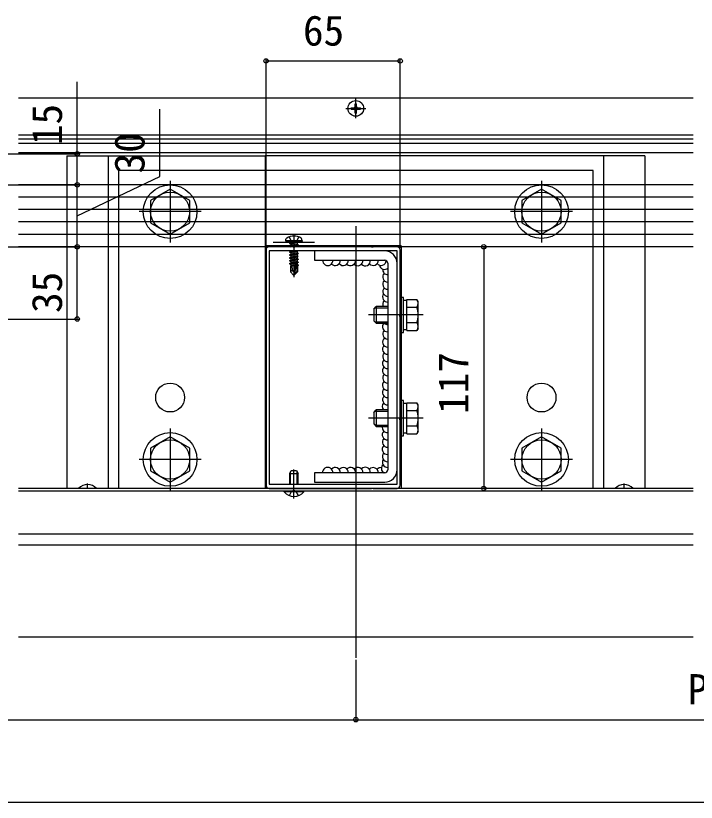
# Model space of a CAD drawing. Units: millimetres, scale not verified. Extents: x -875 to 875, y -1305 to 1298.
# Drawn here: x -409.8 to -80, y 10.9 to 391.8 of the extents above; entities that cross this region are included whole.
import ezdxf
from ezdxf.enums import TextEntityAlignment as Align

# ---------------------------------------------------------------- set-up
doc = ezdxf.new("R2010")
doc.units = ezdxf.units.MM
doc.header["$LTSCALE"] = 8
for name, color, linetype in [('0-3_YKK_11', 7, 'Continuous'), ('0-4_YKK_12', 2, 'Continuous'), ('0-5_YKK_13', 4, 'Continuous'), ('0-6_YKK_D', 6, 'Continuous')]:
    doc.layers.add(name, color=color, linetype=linetype)
doc.styles.add('ＭＳ ゴシック', font='')
doc.styles.get('ＭＳ ゴシック').set_extended_font_data('MS Gothic')

msp = doc.modelspace()

# ---------------------------------------------------------------- linework, layer by layer
at = {"layer": '0-3_YKK_11'}
for points in [[(-288.5, 278.399), (-288.5, 246.857), (-288.38, 246.673), (-288.38, 246.124), (-288.5, 245.94)], [(-225, 279.899), (-236.542, 279.899), (-236.725, 279.779), (-237.275, 279.779), (-237.458, 279.899), (-274.542, 279.899), (-274.725, 279.779), (-275.275, 279.779), (-275.458, 279.899), (-287, 279.899)], [(-223.5, 164.399), (-223.5, 195.94), (-223.62, 196.124), (-223.62, 196.673), (-223.5, 196.857), (-223.5, 245.94), (-223.62, 246.124), (-223.62, 246.673), (-223.5, 246.857), (-223.5, 278.399)], [(-288.5, 245.94), (-288.5, 196.857), (-288.38, 196.673), (-288.38, 196.124), (-288.5, 195.94), (-288.5, 164.399)], [(-287, 162.899), (-275.458, 162.899), (-275.275, 163.019), (-274.725, 163.019), (-274.542, 162.899), (-237.458, 162.899), (-237.275, 163.019), (-236.725, 163.019), (-236.542, 162.899), (-225, 162.899)]]:
    msp.add_lwpolyline(points, dxfattribs=at)
msp.add_lwpolyline([(-287, 277.899), (-287, 164.899), (-225, 164.899), (-225, 277.899)], close=True, dxfattribs=at)
for centre, start, end in [((-287, 278.399), 90.00001, 179.99999), ((-225, 278.399), 0.00001, 89.99999), ((-287, 164.399), 180.00001, 269.99999), ((-225, 164.399), 270.00001, 359.99999)]:
    msp.add_arc(centre, 1.5, start, end, dxfattribs=at)
at = {"layer": '0-4_YKK_12'}
for p, q in [((-81.5, 351.9), (-408.5, 351.9)), ((-81.5, 333.9), (-408.5, 333.9)), ((-81.5, 331.948), (-408.5, 331.948)), ((-81.5, 325.4), (-408.5, 325.4)), ((-245, 289.899), (-245, 80.9)), ((-81.5, 162.9), (-408.5, 162.9)), ((-81.5, 161.5), (-408.5, 161.5)), ((-81.5, 140.8), (-408.5, 140.8)), ((-81.5, 135.4), (-408.5, 135.4)), ((-81.5, 90.9), (-408.5, 90.9))]:
    msp.add_line(p, q, dxfattribs=at)
at = {"layer": '0-5_YKK_13'}
for p, q in [((-245, 342.1), (-245, 351.7)), ((-249.8, 346.9), (-240.2, 346.9)), ((-247.25, 347.25), (-245.85, 347.25)), ((-247.25, 346.55), (-247.25, 347.25)), ((-245.35, 347.75), (-245.35, 349.15)), ((-245.35, 349.15), (-244.65, 349.15)), ((-244.65, 347.75), (-244.65, 349.15)), ((-244.15, 347.25), (-242.75, 347.25)), ((-242.75, 346.55), (-242.75, 347.25)), ((-247.25, 346.55), (-245.85, 346.55)), ((-245.35, 344.65), (-245.35, 346.05)), ((-245.35, 344.65), (-244.65, 344.65)), ((-244.65, 344.65), (-244.65, 346.05)), ((-244.15, 346.55), (-242.75, 346.55)), ((-81.5, 325.4), (-408.5, 325.4)), ((-385, 323.9), (-289, 323.9)), ((-289, 323.9), (-289, 279.9)), ((-105, 323.9), (-289, 323.9)), ((-360, 316.9), (-360, 162.9)), ((-81.5, 309.9), (-408.5, 309.9)), ((-81.5, 309.9), (-408.5, 309.9)), ((-335, 311.9), (-335, 281.9)), ((-155, 311.9), (-155, 281.9)), ((-81.5, 303.9), (-408.5, 303.9)), ((-81.5, 297.9), (-408.5, 297.9)), ((-320, 296.9), (-350, 296.9)), ((-140, 296.9), (-170, 296.9)), ((-81.5, 291.9), (-408.5, 291.9)), ((-81.5, 285.9), (-408.5, 285.9)), ((-275, 286.099), (-275, 265.199)), ((-285, 282.199), (-265, 282.199)), ((-279, 282.699), (-278.859, 283.501)), ((-271, 282.699), (-279, 282.699)), ((-279, 282.699), (-278.912, 282.199)), ((-271.088, 282.199), (-278.912, 282.199)), ((-277.1, 281.549), (-273.5, 282.149)), ((-273.5, 282.049), (-277.1, 281.449)), ((-277.1, 281.549), (-276.55, 281.866)), ((-273.5, 282.149), (-276.55, 281.866)), ((-276.55, 281.131), (-273.5, 282.049)), ((-276.55, 281.999), (-276.55, 281.866)), ((-273.5, 282.149), (-273.5, 282.049)), ((-273.45, 281.999), (-273.45, 281.166)), ((-271, 282.699), (-271.142, 283.501)), ((-271, 282.699), (-271.088, 282.199)), ((-81.5, 279.9), (-408.5, 279.9)), ((-223, 280.4), (-289, 280.4)), ((-289, 279.9), (-289, 162.9)), ((-277.1, 281.549), (-277.1, 281.449)), ((-277.1, 281.549), (-277.1, 281.449)), ((-277.1, 281.449), (-276.55, 281.131)), ((-277.1, 280.149), (-272.9, 280.849)), ((-272.9, 280.749), (-277.1, 280.049)), ((-277.1, 280.149), (-276.55, 280.466)), ((-277.1, 280.149), (-277.1, 280.049)), ((-277.1, 280.049), (-276.84, 279.899)), ((-273.45, 281.166), (-276.55, 280.466)), ((-276.55, 281.131), (-276.55, 280.466)), ((-273.45, 280.431), (-275.808, 279.899)), ((-272.9, 280.849), (-273.45, 281.166)), ((-272.9, 280.749), (-273.45, 280.431)), ((-273.45, 280.431), (-273.45, 279.899)), ((-272.9, 280.849), (-272.9, 280.749)), ((-223, 280.4), (-223, 162.9)), ((-273.2, 277.899), (-277.1, 277.249)), ((-277.1, 277.349), (-273.8, 277.899)), ((-277.1, 277.349), (-276.55, 277.666)), ((-277.1, 277.349), (-277.1, 277.249)), ((-277.1, 277.249), (-276.55, 276.931)), ((-277.1, 275.949), (-272.9, 276.649)), ((-272.9, 276.549), (-277.1, 275.849)), ((-277.1, 275.949), (-276.55, 276.266)), ((-277.1, 275.949), (-277.1, 275.849)), ((-277.1, 275.849), (-276.55, 275.531)), ((-277.1, 274.549), (-272.9, 275.249)), ((-272.9, 275.149), (-277.1, 274.449)), ((-277.1, 274.549), (-276.55, 274.866)), ((-277.1, 274.549), (-277.1, 274.449)), ((-277.1, 274.449), (-276.55, 274.131)), ((-275.521, 277.899), (-276.55, 277.666)), ((-276.55, 277.899), (-276.55, 277.666)), ((-273.45, 276.966), (-276.55, 276.266)), ((-276.55, 276.931), (-276.55, 276.266)), ((-273.45, 275.566), (-276.55, 274.866)), ((-276.55, 275.531), (-276.55, 274.866)), ((-273.45, 277.631), (-273.45, 276.966)), ((-272.9, 276.649), (-273.45, 276.966)), ((-273.45, 276.231), (-273.45, 275.566)), ((-272.9, 275.249), (-273.45, 275.566)), ((-273.45, 274.831), (-273.45, 274.166)), ((-272.9, 276.649), (-272.9, 276.549)), ((-272.9, 275.249), (-272.9, 275.149)), ((-265, 277.9), (-265, 273.4)), ((-231, 277.9), (-265, 277.9)), ((-277.1, 273.149), (-272.9, 273.849)), ((-272.9, 273.749), (-277.1, 273.049)), ((-277.1, 273.149), (-276.55, 273.466)), ((-277.1, 273.149), (-277.1, 273.049)), ((-277.1, 273.049), (-276.55, 272.731)), ((-277.1, 271.749), (-274.074, 272.253)), ((-274.102, 272.148), (-277.1, 271.649)), ((-277.1, 271.749), (-276.55, 272.066)), ((-277.1, 271.749), (-277.1, 271.649)), ((-277.1, 271.649), (-276.55, 271.331)), ((-276.7, 270.599), (-276.55, 270.666)), ((-276.7, 270.599), (-276.7, 267.749)), ((-274.424, 270.599), (-276.7, 270.599)), ((-273.45, 274.166), (-276.55, 273.466)), ((-276.55, 274.131), (-276.55, 273.466)), ((-273.45, 272.766), (-276.55, 272.066)), ((-276.55, 272.731), (-276.55, 272.066)), ((-274.16, 271.871), (-276.55, 271.331)), ((-276.55, 271.331), (-276.55, 270.666)), ((-274.305, 271.173), (-276.55, 270.666)), ((-274.365, 270.881), (-276.083, 270.599)), ((-274.09, 272.205), (-275, 267.82)), ((-273.668, 272.321), (-274.85, 266.623)), ((-274.42, 270.615), (-274.504, 270.599)), ((-273.668, 272.321), (-272.9, 272.449)), ((-272.9, 272.349), (-273.613, 272.23)), ((-273.45, 271.366), (-273.603, 271.331)), ((-273.6, 272.15), (-273.6, 267.873)), ((-273, 271.106), (-273.6, 271.007)), ((-273, 270.891), (-273.6, 270.774)), ((-273.3, 270.599), (-273.6, 270.599)), ((-272.9, 273.849), (-273.45, 274.166)), ((-273.45, 273.431), (-273.45, 272.766)), ((-272.9, 272.449), (-273.45, 272.766)), ((-273.45, 272.031), (-273.45, 271.366)), ((-273, 271.106), (-273.45, 271.366)), ((-273, 270.891), (-273.3, 270.718)), ((-273.3, 270.718), (-273.3, 267.749)), ((-273, 271.106), (-273, 270.891)), ((-272.9, 273.849), (-272.9, 273.749)), ((-272.9, 272.449), (-272.9, 272.349)), ((-265, 273.4), (-231, 273.4)), ((-229.5, 271.9), (-229.5, 171.9)), ((-275.743, 268.552), (-276.7, 267.749)), ((-275.15, 266.199), (-276.7, 267.749)), ((-275, 267.82), (-275.15, 266.199)), ((-275, 267.82), (-275, 266.199)), ((-273.6, 267.873), (-274.85, 266.623)), ((-274.85, 266.199), (-273.3, 267.749)), ((-274.85, 266.623), (-274.85, 266.199)), ((-273.3, 267.749), (-273.6, 267.873)), ((-275.15, 266.199), (-274.85, 266.199)), ((-220.3, 253.95), (-221.9, 253.95)), ((-220.3, 254.406), (-215.381, 254.406)), ((-220.3, 239.394), (-220.3, 254.406)), ((-214.8, 253.4), (-215.381, 254.406)), ((-214.8, 240.4), (-214.8, 253.4)), ((-236.3, 249.7), (-235.1, 250.9)), ((-236.3, 249.7), (-236.3, 244.1)), ((-235.748, 250.252), (-229.5, 250.252)), ((-229.5, 250.9), (-235.1, 250.9)), ((-235.1, 250.9), (-235.1, 242.9)), ((-220.3, 242.9), (-220.3, 250.9)), ((-220.3, 250.653), (-215.381, 250.653)), ((-212.3, 246.9), (-238.8, 246.9)), ((-236.3, 244.1), (-235.1, 242.9)), ((-235.748, 243.548), (-229.5, 243.548)), ((-235.1, 242.9), (-229.5, 242.9)), ((-220.3, 243.147), (-215.381, 243.147)), ((-214.8, 240.4), (-215.381, 239.394)), ((-221.9, 239.85), (-220.3, 239.85)), ((-220.3, 239.394), (-215.381, 239.394)), ((-220.3, 203.95), (-221.9, 203.95)), ((-220.3, 204.406), (-215.381, 204.406)), ((-220.3, 189.394), (-220.3, 204.406)), ((-214.8, 203.4), (-215.381, 204.406)), ((-214.8, 190.4), (-214.8, 203.4)), ((-236.3, 199.7), (-235.1, 200.9)), ((-236.3, 199.7), (-236.3, 194.1)), ((-235.748, 200.252), (-229.5, 200.252)), ((-229.5, 200.9), (-235.1, 200.9)), ((-235.1, 200.9), (-235.1, 192.9)), ((-220.3, 192.9), (-220.3, 200.9)), ((-220.3, 200.653), (-215.381, 200.653)), ((-212.3, 196.9), (-238.8, 196.9)), ((-335, 191.9), (-335, 161.9)), ((-236.3, 194.1), (-235.1, 192.9)), ((-235.748, 193.548), (-229.5, 193.548)), ((-235.1, 192.9), (-229.5, 192.9)), ((-220.3, 193.147), (-215.381, 193.147)), ((-155, 191.9), (-155, 161.9)), ((-221.9, 189.85), (-220.3, 189.85)), ((-220.3, 189.394), (-215.381, 189.394)), ((-214.8, 190.4), (-215.381, 189.394)), ((-320, 176.9), (-350, 176.9)), ((-140, 176.9), (-170, 176.9)), ((-276.999, 170.1), (-276.299, 171.5)), ((-276.299, 171.5), (-273.699, 171.5)), ((-274.999, 158), (-274.999, 172.054)), ((-273.699, 171.5), (-272.999, 170.1)), ((-276.999, 164.899), (-276.999, 170.1)), ((-276.999, 170.1), (-272.999, 170.1)), ((-276.62, 164.899), (-276.62, 170.858)), ((-273.378, 164.899), (-273.378, 170.858)), ((-272.999, 164.899), (-272.999, 170.1)), ((-265, 170.4), (-265, 165.9)), ((-231, 170.4), (-265, 170.4)), ((-375, 162.9), (-375, 165.2)), ((-265, 165.9), (-231, 165.9)), ((-115, 162.9), (-115, 165.2)), ((-270.249, 161.5), (-279.749, 161.5)), ((-279.749, 161.273), (-279.749, 161.5)), ((-270.249, 161.273), (-279.749, 161.273)), ((-277.149, 159.391), (-276.144, 161.407)), ((-276.144, 161.407), (-274.999, 162.016)), ((-273.854, 161.407), (-274.999, 162.016)), ((-272.849, 159.391), (-273.854, 161.407)), ((-270.249, 161.273), (-270.249, 161.5))]:
    msp.add_line(p, q, dxfattribs=at)
for points in [[(-385, 323.9), (-385, 279.9), (-385, 162.9)], [(-365, 323.9), (-365, 279.9), (-365, 162.9)], [(-125, 323.9), (-125, 279.9), (-125, 162.9)], [(-105, 323.9), (-105, 279.9), (-105, 162.9)], [(-130, 162.9), (-130, 316.9), (-360, 316.9)], [(-277.3, 284.678), (-276.145, 282.361), (-275, 281.753)], [(-272.7, 284.678), (-273.855, 282.361), (-275, 281.753)], [(-272.987, 277.899), (-273.45, 277.631), (-276.55, 276.931)], [(-272.9, 276.549), (-273.45, 276.231), (-276.55, 275.531)], [(-272.9, 275.149), (-273.45, 274.831), (-276.55, 274.131)], [(-272.9, 273.749), (-273.45, 273.431), (-276.55, 272.731)], [(-275, 267.82), (-275.743, 268.552), (-275.9, 270.599)], [(-272.9, 272.349), (-273.45, 272.031), (-273.6, 271.997)]]:
    msp.add_lwpolyline(points, dxfattribs=at)
for points in [[(-335, 307.87), (-344.5, 302.385), (-344.5, 291.415), (-335, 285.93), (-325.5, 291.415), (-325.5, 302.385)], [(-155, 307.87), (-164.5, 302.385), (-164.5, 291.415), (-155, 285.93), (-145.5, 291.415), (-145.5, 302.385)], [(-223.5, 255.4), (-223.5, 238.4), (-221.9, 238.4), (-221.9, 255.4)], [(-223.5, 205.4), (-223.5, 188.4), (-221.9, 188.4), (-221.9, 205.4)], [(-335, 187.87), (-344.5, 182.385), (-344.5, 171.415), (-335, 165.93), (-325.5, 171.415), (-325.5, 182.385)], [(-155, 187.87), (-164.5, 182.385), (-164.5, 171.415), (-155, 165.93), (-145.5, 171.415), (-145.5, 182.385)]]:
    msp.add_lwpolyline(points, close=True, dxfattribs=at)
for centre, radius in [((-245, 346.9), 3.8), ((-335, 296.9), 13), ((-155, 296.9), 13), ((-335, 296.9), 9.5), ((-155, 296.9), 9.5), ((-335, 206.9), 7), ((-155, 206.9), 7), ((-335, 176.9), 13), ((-155, 176.9), 13), ((-335, 176.9), 9.5), ((-155, 176.9), 9.5)]:
    msp.add_circle(centre, radius, dxfattribs=at)
for centre, radius, start, end in [((-245.85, 347.75), 0.5, 270, 0), ((-244.15, 347.75), 0.5, 180, 270), ((-245.85, 346.05), 0.5, 0, 90), ((-244.15, 346.05), 0.5, 90, 180), ((-277.972, 283.345), 0.9, 122.05588, 170), ((-275, 278.599), 6.5, 57.94412, 122.05588), ((-276.75, 281.999), 0.2, 0, 90), ((-273.25, 281.999), 0.2, 90, 180), ((-272.028, 283.345), 0.9, 10, 57.94412), ((-231, 271.9), 6, 0, 90), ((-273.848, 272.15), 0.248, 0, 167.19096), ((-258.589, 273.294), 2.5, 177.57914, 2.42086), ((-255.049, 273.294), 2.5, 224.92958, 2.42086), ((-251.055, 273.294), 2.5, 216.97641, 2.42086), ((-247.576, 273.294), 2.5, 225.90888, 2.42086), ((-244.032, 273.23), 2.5, 223.82069, 3.89969), ((-240.424, 273.166), 2.5, 222.78303, 5.38112), ((-236.623, 273.359), 2.5, 223.33988, 0.94365), ((-232.811, 273.359), 2.5, 220.32701, 357.14199), ((-231.064, 271.445), 2.5, 191.19214, 308.7142), ((-231, 271.9), 1.5, 0, 90), ((-229.483, 268.839), 2.5, 173.67744, 269.61562), ((-229.483, 265.327), 2.5, 135.38013, 269.61562), ((-229.483, 261.815), 2.5, 135.37788, 269.61562), ((-229.385, 258.278), 2.5, 136.55193, 267.35219), ((-229.512, 255.585), 2.5, 144.66303, 270.26943), ((-229.512, 252.073), 2.5, 135.37788, 207.98132), ((-218.123, 252.529), 3.323, 325.61575, 34.38425), ((-227.219, 246.9), 12.419, 342.41205, 17.58795), ((-229.54, 241.19), 2.5, 135.37788, 270.92327), ((-229.54, 244.702), 2.5, 226.10856, 270.92327), ((-218.123, 241.271), 3.323, 325.61575, 34.38425), ((-229.442, 237.652), 2.5, 136.55193, 268.66062), ((-229.569, 233.85), 2.5, 128.5381, 271.57724), ((-229.569, 230.338), 2.5, 135.37788, 271.57724), ((-229.597, 223.444), 2.5, 135.62065, 272.23141), ((-229.47, 226.801), 2.5, 136.55193, 269.31454), ((-229.597, 219.932), 2.5, 135.37788, 272.23141), ((-229.499, 216.395), 2.5, 136.55193, 269.96836), ((-229.637, 212.886), 2.5, 133.13459, 273.14141), ((-229.637, 209.374), 2.5, 135.37788, 273.14141), ((-229.538, 205.837), 2.5, 136.55193, 270.87739), ((-229.677, 202.537), 2.5, 136.24486, 220.89181), ((-218.123, 202.529), 3.323, 325.61575, 34.38425), ((-227.219, 196.9), 12.419, 342.41205, 17.58795), ((-229.716, 192.407), 2.5, 168.63578, 274.96405), ((-229.716, 188.895), 2.5, 135.37788, 274.96405), ((-218.123, 191.271), 3.323, 325.61575, 34.38425), ((-229.618, 185.358), 2.5, 136.55193, 272.69635), ((-229.716, 181.839), 2.5, 135.37788, 274.96405), ((-229.618, 178.302), 2.5, 136.55193, 272.69635), ((-229.618, 175.562), 2.5, 146.75754, 272.69635), ((-258.648, 170.57), 2.5, 356.10031, 183.89969), ((-255.049, 170.506), 2.5, 357.57914, 135.02317), ((-251.055, 170.506), 2.5, 357.57914, 143.02359), ((-247.576, 170.506), 2.5, 357.57914, 134.09112), ((-244.032, 170.57), 2.5, 356.10031, 136.17931), ((-240.424, 170.634), 2.5, 354.61888, 137.21697), ((-236.623, 170.441), 2.5, 359.05635, 136.66012), ((-232.811, 170.441), 2.5, 85.13074, 136.66012), ((-230.137, 172.5), 2.5, 131.99025, 237.1599), ((-231, 171.9), 1.5, 270, 0), ((-231, 171.9), 6, 270, 0), ((-375, 158.9), 5.9, 42.68491, 137.31509), ((-115, 158.9), 5.9, 42.68491, 137.31509), ((-274.999, 165.1), 6.1, 218.85935, 321.14065)]:
    msp.add_arc(centre, radius, start, end, dxfattribs=at)
at = {"layer": '0-6_YKK_D'}
for p, q in [((-288.5, 279.399), (-288.5, 370.9)), ((-288.5, 369.9), (-223.5, 369.9)), ((-223.5, 279.399), (-223.5, 370.9)), ((-81.5, 329.9), (-408.5, 329.9)), ((-549.3, 324.9), (-379, 324.9)), ((-529, 309.9), (-379, 309.9)), ((-529, 309.9), (-379, 309.9)), ((-380, 279.9), (-380, 309.9)), ((-499.3, 279.9), (-379, 279.9)), ((-499.3, 279.9), (-379, 279.9)), ((-380, 244.9), (-380, 279.9)), ((-183, 279.899), (-183, 162.9)), ((-182.762, 279.899), (-182, 279.899)), ((-499.3, 244.9), (-379, 244.9)), ((-182.762, 162.9), (-182, 162.9)), ((-245, 79.9), (-245, 49.9)), ((-245, 79.9), (-245, 49.9)), ((-585, 50.9), (-245, 50.9)), ((-245, 50.9), (95, 50.9)), ((-585, 10.9), (775, 10.9))]:
    msp.add_line(p, q, dxfattribs=at)
for points in [[(-380, 309.9), (-380, 324.9), (-380, 359.745)], [(-380, 294.9), (-340, 313.9), (-340, 346.491)]]:
    msp.add_lwpolyline(points, dxfattribs=at)
for centre in [(-288.5, 369.9), (-223.5, 369.9), (-380, 324.9), (-380, 309.9), (-380, 309.9), (-380, 279.9), (-380, 279.9), (-183, 279.899), (-380, 244.9), (-183, 162.9), (-245, 50.9), (-245, 50.9)]:
    msp.add_circle(centre, 1.075, dxfattribs=at)

# ---------------------------------------------------------------- texts
at = {"layer": '0-6_YKK_D', "style": 'ＭＳ ゴシック'}
for s, p in [('65', (-270.602, 372.9)), ('P', (-84.205, 53.9))]:
    msp.add_text(s, height=14.66, dxfattribs=at).set_placement(p, align=Align.BOTTOM_LEFT)
for s, p in [('15', (-383, 329.132)), ('30', (-343, 315.423)), ('35', (-383, 247.855)), ('117', (-186, 198.956))]:
    msp.add_text(s, height=14.66, rotation=90, dxfattribs=at).set_placement(p, align=Align.BOTTOM_LEFT)

doc.saveas('drawing.dxf')
